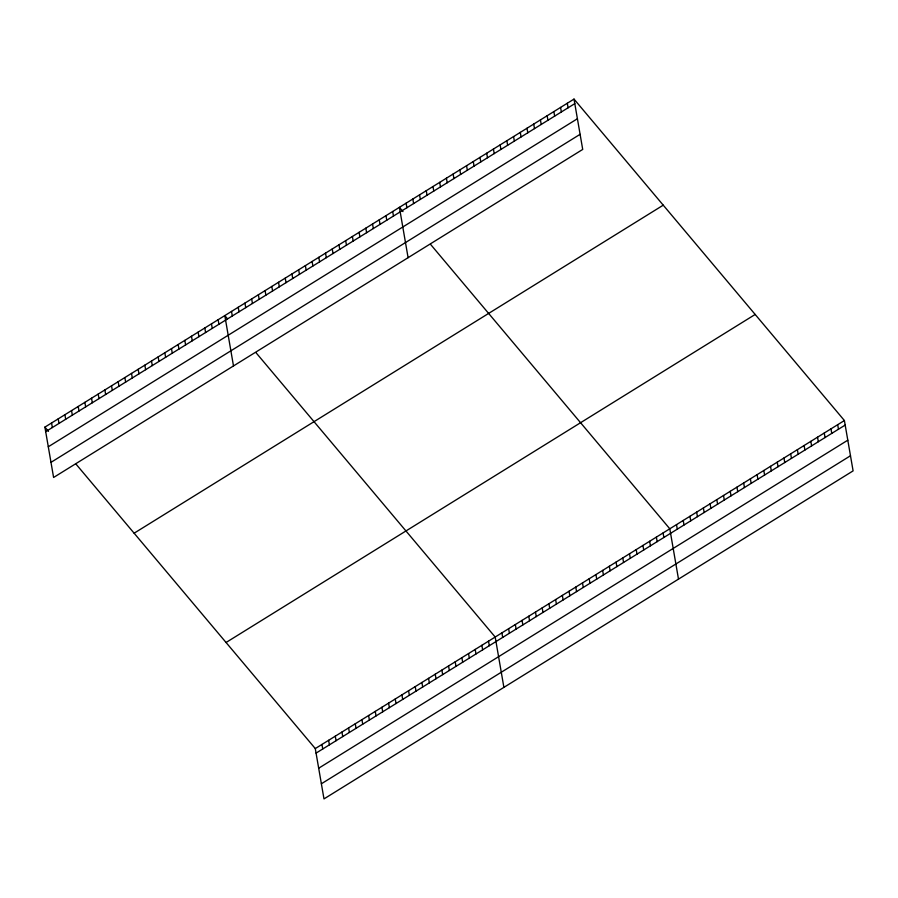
<?xml version="1.0" encoding="UTF-8"?>
<svg xmlns="http://www.w3.org/2000/svg" width="898" height="898" viewBox="0 0 898 898"><rect width="100%" height="100%" fill="white"/><g stroke="black" fill="none" stroke-linecap="round" stroke-linejoin="round"><path stroke-width="1.35" d="M574.013 99.094L582.712 149.427L53.599 477.467L44.9 427.122L574.013 99.094L844.401 420.533L853.1 470.878L323.987 798.906L315.288 748.573L76.128 464.255M45.686 431.669L574.799 103.629M48.29 446.777L577.403 118.749M50.984 462.347L580.097 134.318M134.128 533.199L663.24 205.171M226.06 642.497L755.173 314.457M315.288 748.573L844.401 420.533M316.074 753.108L845.186 425.068M318.689 768.217L847.802 440.188M321.372 783.786L850.485 455.757M402.978 211.591L399.408 207.348L408.096 257.681M430.636 244.469L669.796 528.787L678.495 579.12M227.475 318.779L224.803 315.602L233.491 365.935M256.031 352.723L495.191 637.041L503.89 687.374M44.9 427.122L48.47 431.366M837.688 424.698L838.474 429.233M830.976 428.862L831.761 433.397M824.263 433.027L825.038 437.562M817.539 437.191L818.325 441.726M810.827 441.356L811.612 445.891M804.114 445.52L804.9 450.055M797.39 449.685L798.176 454.22M790.678 453.849L791.464 458.384M783.965 458.002L784.751 462.549M777.253 462.167L778.027 466.702M770.529 466.331L771.315 470.866M763.816 470.496L764.602 475.031M757.104 474.66L757.89 479.195M750.391 478.825L751.166 483.36M743.667 482.989L744.453 487.524M736.955 487.154L737.741 491.689M730.242 491.318L731.028 495.853M723.519 495.483L724.304 500.018M716.806 499.647L717.592 504.182M710.094 503.812L710.879 508.347M703.381 507.965L704.155 512.5M696.657 512.129L697.443 516.664M689.945 516.294L690.73 520.829M683.232 520.458L684.018 524.993M676.508 524.623L677.294 529.158M663.083 532.952L663.869 537.487M656.371 537.116L657.145 541.651M649.647 541.281L650.433 545.816M567.3 103.259L568.086 107.794M642.934 545.445L643.72 549.98M560.577 107.423L561.362 111.958M636.222 549.61L637.008 554.145M553.864 111.588L554.65 116.123M629.509 553.763L630.284 558.298M547.151 115.752L547.937 120.287M622.785 557.927L623.571 562.462M540.439 119.917L541.213 124.452M616.073 562.092L616.859 566.627M533.715 124.081L534.501 128.616M609.36 566.256L610.146 570.791M527.003 128.246L527.788 132.781M602.637 570.421L603.422 574.956M520.29 132.399L521.076 136.934M595.924 574.585L596.71 579.12M513.577 136.563L514.352 141.098M589.211 578.75L589.997 583.285M506.854 140.728L507.639 145.263M582.499 582.914L583.273 587.449M500.141 144.892L500.927 149.427M575.775 587.079L576.561 591.614M493.429 149.057L494.203 153.592M569.063 591.243L569.848 595.778M486.705 153.221L487.491 157.756M562.35 595.408L563.136 599.943M479.992 157.386L480.778 161.921M555.626 599.561L556.412 604.107M473.28 161.55L474.065 166.085M548.914 603.725L549.699 608.26M466.567 165.715L467.342 170.25M542.201 607.89L542.987 612.425M459.843 169.879L460.629 174.414M535.489 612.054L536.263 616.589M453.131 174.044L453.917 178.579M528.765 616.219L529.551 620.754M446.418 178.197L447.204 182.732M522.052 620.383L522.838 624.918M439.694 182.361L440.48 186.896M515.34 624.548L516.125 629.083M432.982 186.526L433.768 191.061M508.627 628.712L509.402 633.247M426.269 190.69L427.055 195.225M501.903 632.877L502.689 637.412M419.557 194.855L420.331 199.39M412.833 199.019L413.619 203.554M488.523 641.172L489.309 645.707M406.121 203.184L406.906 207.719M481.867 645.303L482.653 649.838M475.199 649.434L475.985 653.969M392.695 211.513L393.47 216.048M468.543 653.564L469.317 658.099M385.972 215.677L386.757 220.212M461.875 657.695L462.661 662.23M379.259 219.842L380.045 224.377M455.219 661.826L455.993 666.361M372.547 223.995L373.321 228.541M448.551 665.957L449.337 670.492M365.823 228.159L366.609 232.694M441.883 670.088L442.669 674.623M359.11 232.324L359.896 236.859M435.227 674.218L436.013 678.753M352.398 236.488L353.183 241.023M428.559 678.349L429.345 682.884M345.685 240.653L346.46 245.188M421.903 682.48L422.677 687.015M338.961 244.817L339.747 249.352M415.235 686.611L416.021 691.146M332.249 248.982L333.035 253.517M408.568 690.742L409.353 695.277M325.536 253.146L326.322 257.681M401.911 694.872L402.697 699.407M318.812 257.311L319.598 261.846M395.243 699.003L396.029 703.538M388.587 703.134L389.373 707.669M312.1 261.475L312.886 266.01M381.919 707.265L382.705 711.8M305.387 265.64L306.173 270.175M375.263 711.396L376.038 715.93M298.675 269.804L299.449 274.339M368.595 715.526L369.381 720.061M291.951 273.957L292.737 278.492M361.928 719.657L362.713 724.192M285.238 278.122L286.024 282.657M355.271 723.788L356.057 728.323M278.526 282.286L279.312 286.821M348.604 727.919L349.389 732.454M271.813 286.451L272.588 290.986M341.947 732.05L342.733 736.585M265.09 290.615L265.875 295.15M335.28 736.18L336.065 740.715M258.377 294.78L259.163 299.315M328.623 740.311L329.398 744.846M251.665 298.944L252.439 303.479M321.955 744.442L322.741 748.977M244.941 303.109L245.726 307.644M238.228 307.273L239.014 311.808M231.516 311.438L232.301 315.973M218.135 319.733L218.921 324.268M211.468 323.864L212.254 328.399M204.811 327.995L205.597 332.529M198.144 332.125L198.929 336.66M191.487 336.256L192.262 340.791M184.82 340.387L185.605 344.922M178.163 344.518L178.938 349.053M171.496 348.649L172.281 353.183M164.828 352.779L165.614 357.314M158.171 356.91L158.957 361.445M151.504 361.041L152.29 365.576M144.847 365.172L145.622 369.707M138.18 369.303L138.965 373.837M131.523 373.433L132.298 377.968M124.856 377.564L125.641 382.099M118.188 381.695L118.974 386.23M111.532 385.826L112.317 390.361M104.864 389.957L105.65 394.491M98.208 394.076L98.982 398.622M91.54 398.207L92.326 402.753M84.872 402.338L85.658 406.884M78.216 406.468L79.002 411.015M71.548 410.599L72.334 415.145M64.892 414.73L65.677 419.276M58.224 418.861L59.01 423.407M51.568 422.992L52.342 427.538"/></g></svg>
